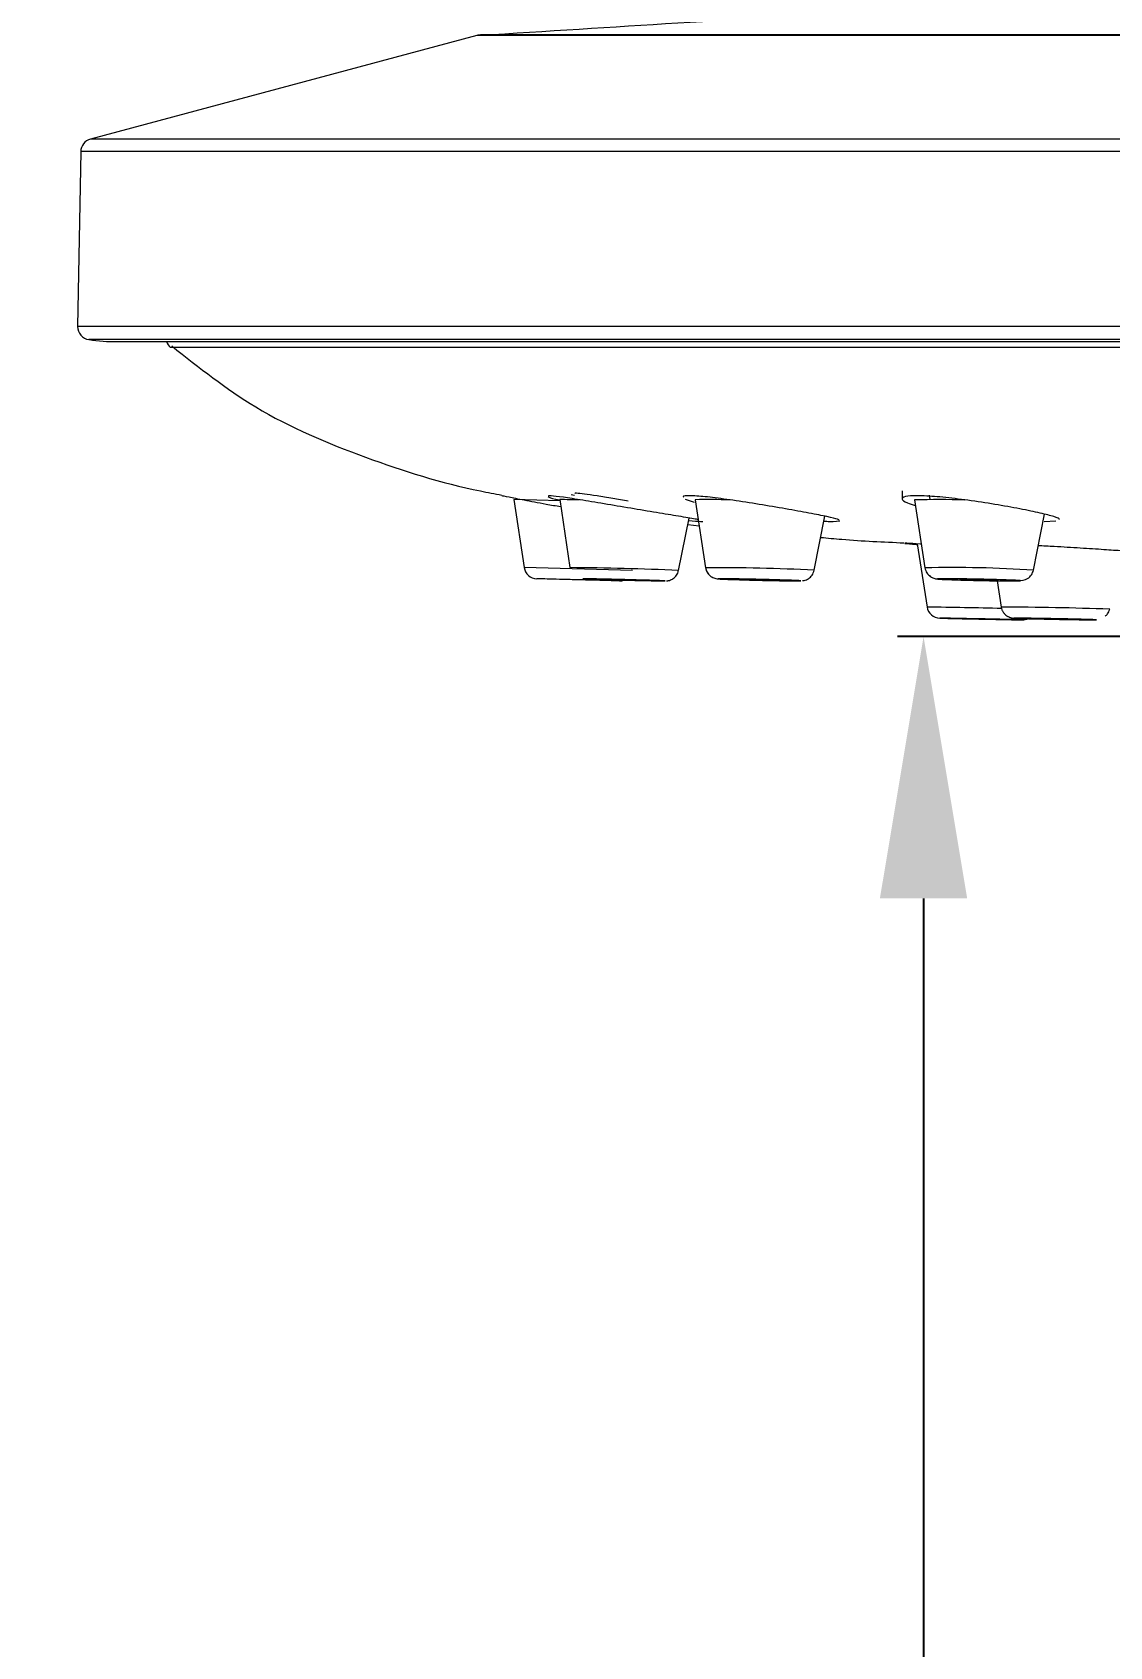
# Model space of a CAD drawing. Extents: x 1944 to 4044, y -46 to 2924.
# Drawn here: x 3174.6 to 3215.8, y 1855.8 to 1917.5 of the extents above; entities that cross this region are included whole.
import ezdxf

# ---------------------------------------------------------------- set-up
doc = ezdxf.new("R2010")
doc.units = 0
doc.header["$LTSCALE"] = 23.1
doc.layers.get('0').update_dxf_attribs({"linetype": 'CONTINUOUS'})
doc.layers.get('Defpoints').update_dxf_attribs({"linetype": 'CONTINUOUS'})
doc.styles.get("Standard").update_dxf_attribs({"font": 'txt.shx', "bigfont": 'whgtxt.shx'})
doc.dimstyles.get("Standard").update_dxf_attribs({"dimtxt": 2.5, "dimasz": 0.18, "dimexe": 0.18, "dimexo": 0.0625, "dimgap": 0.09, "dimtad": 0, "dimtih": 1, "dimtoh": 1, "dimdec": 4, "dimzin": 0, "dimdsep": 46, "dimtxsty": 'Standard', "dimcen": 0.09, "dimadec": 0, "dimazin": 0, "dimtp": 0.001, "dimtm": 0.001, "dimtfac": 1, "dimtdec": 4, "dimtofl": 0, "dimtmove": 0, "dimatfit": 0, "dimfxl": 0, "dimtolj": 1, "dimtzin": 0, "dimarcsym": 0})

# ---------------------------------------------------------------- blocks, each defined once
blk = doc.blocks.new('*D86')
at = {"color": 2, "lineweight": -2, "transparency": 16777216}
for p, q in [((3333.471, 2032.679), (3133.291, 2032.679)), ((3134.291, 2022.679), (3134.291, 162.304)), ((3336.566, 152.304), (3133.291, 152.304))]:
    blk.add_line(p, q, dxfattribs=at)
at = {"color": 2, "transparency": 16777216}
for points in [[(3132.624, 2022.679), (3135.958, 2022.679), (3134.291, 2032.679)], [(3132.624, 162.304), (3135.958, 162.304), (3134.291, 152.304)]]:
    blk.add_solid(points, dxfattribs=at)
at = {"layer": 'Defpoints', "color": 0, "transparency": 16777216}
for p in [(3333.771, 2032.679), (3134.291, 152.304), (3336.866, 152.304)]:
    blk.add_point(p, dxfattribs=at)
at = {"color": 2, "transparency": 16777216, "insert": (3120.541, 1092.491), "char_height": 17.5, "attachment_point": 5, "rotation": 90}
blk.add_mtext('\\A1;(2100~2400)', dxfattribs=at)
blk = doc.blocks.new('*D87')
at = {"color": 2, "lineweight": -2, "transparency": 16777216}
for p, q in [((3267.199, 1894.379), (3207.67, 1894.379)), ((3208.67, 1884.379), (3208.67, 162.304)), ((3336.566, 152.304), (3207.67, 152.304))]:
    blk.add_line(p, q, dxfattribs=at)
at = {"color": 2, "transparency": 16777216}
for points in [[(3207.003, 1884.379), (3210.337, 1884.379), (3208.67, 1894.379)], [(3207.003, 162.304), (3210.337, 162.304), (3208.67, 152.304)]]:
    blk.add_solid(points, dxfattribs=at)
at = {"layer": 'Defpoints', "color": 0, "transparency": 16777216}
for p in [(3267.499, 1894.379), (3208.67, 152.304), (3336.866, 152.304)]:
    blk.add_point(p, dxfattribs=at)
at = {"color": 2, "transparency": 16777216, "insert": (3194.92, 1023.341), "char_height": 17.5, "attachment_point": 5, "rotation": 90}
blk.add_mtext('\\A1;(1960~2260)', dxfattribs=at)
blk = doc.blocks.new('A$C1AB136E0')
at = {"color": 7, "linetype": 'Continuous', "lineweight": 15}
for p, q in [((15.238, 1503.245), (0.487, 1499.292)), ((0.117, 1498.818), (0, 1492.137)), ((1.512, 1491.558), (197.035, 1491.558)), ((16.661, 1485.525), (17.05, 1482.927)), ((18.418, 1485.479), (16.661, 1485.525)), ((18.411, 1485.523), (18.801, 1482.926)), ((18.974, 1485.677), (18.845, 1485.706)), ((23.202, 1485.542), (23.544, 1485.421)), ((23.585, 1485.519), (23.979, 1482.922)), ((31.484, 1485.856), (31.484, 1485.552)), ((31.956, 1485.512), (32.357, 1482.917)), ((32.513, 1485.695), (32.539, 1485.525)), ((22.945, 1482.82), (23.351, 1484.82)), ((28.123, 1482.823), (28.539, 1484.889)), ((36.502, 1482.829), (36.925, 1484.966)), ((23.302, 1484.579), (23.736, 1484.525)), ((28.854, 1484.688), (29.103, 1484.71)), ((36.911, 1484.688), (37.356, 1484.71)), ((32.062, 1483.834), (32.436, 1481.42)), ((17.556, 1482.5), (17.531, 1482.501)), ((19.4, 1482.5), (19.317, 1482.501)), ((22.325, 1482.419), (22.408, 1482.418)), ((24.735, 1482.5), (24.598, 1482.501)), ((27.348, 1482.419), (27.485, 1482.418)), ((33.327, 1482.5), (33.142, 1482.501)), ((35.11, 1482.424), (35.267, 1481.418)), ((35.514, 1482.419), (35.699, 1482.418)), ((32.983, 1480.997), (32.929, 1480.997)), ((35.938, 1480.997), (35.828, 1480.997)), ((36.017, 1480.932), (36.072, 1480.931)), ((38.724, 1480.932), (38.834, 1480.931))]:
    blk.add_line(p, q, dxfattribs=at)
at = {"color": 8, "linetype": 'Continuous', "lineweight": 15}
for p, q in [((98.676, 1503.245), (15.238, 1503.245)), ((98.677, 1503.277), (15.432, 1503.277)), ((198.059, 1499.292), (0.487, 1499.292)), ((198.43, 1498.818), (0.117, 1498.818)), ((198.546, 1492.137), (0, 1492.137)), ((98.795, 1491.634), (0.43, 1491.634)), ((195.004, 1491.333), (3.543, 1491.333)), ((21.194, 1482.818), (17.05, 1482.927))]:
    blk.add_line(p, q, dxfattribs=at)
at = {"color": 7, "linetype": 'Continuous', "lineweight": 15, "flags": 128}
for points in [[(20.113, 1482.479), (20.17, 1482.476), (20.332, 1482.47), (20.576, 1482.463), (20.863, 1482.456), (21.149, 1482.449), (21.393, 1482.443), (21.555, 1482.44), (21.612, 1482.441), (21.555, 1482.444), (21.393, 1482.449), (21.15, 1482.456), (20.863, 1482.464), (20.576, 1482.471), (20.333, 1482.476), (20.17, 1482.479), (20.113, 1482.479)], [(25.292, 1482.478), (25.349, 1482.473), (25.511, 1482.467), (25.754, 1482.459), (26.041, 1482.452), (26.328, 1482.445), (26.571, 1482.441), (26.734, 1482.44), (26.791, 1482.442), (26.734, 1482.446), (26.572, 1482.453), (26.328, 1482.46), (26.041, 1482.468), (25.755, 1482.474), (25.511, 1482.478), (25.349, 1482.479), (25.292, 1482.478)], [(33.671, 1482.476), (33.728, 1482.47), (33.89, 1482.463), (34.133, 1482.455), (34.42, 1482.448), (34.707, 1482.443), (34.951, 1482.44), (35.113, 1482.441), (35.17, 1482.444), (35.113, 1482.449), (34.951, 1482.457), (34.708, 1482.464), (34.421, 1482.471), (34.134, 1482.476), (33.891, 1482.479), (33.728, 1482.479), (33.671, 1482.476)], [(33.75, 1480.98), (33.807, 1480.978), (33.97, 1480.974), (34.213, 1480.969), (34.5, 1480.962), (34.787, 1480.957), (35.03, 1480.952), (35.193, 1480.949), (35.25, 1480.949), (35.193, 1480.95), (35.03, 1480.954), (34.787, 1480.96), (34.5, 1480.966), (34.213, 1480.972), (33.97, 1480.976), (33.807, 1480.979), (33.75, 1480.98)], [(36.581, 1480.979), (36.638, 1480.976), (36.801, 1480.971), (37.044, 1480.965), (37.331, 1480.959), (37.618, 1480.954), (37.861, 1480.95), (38.024, 1480.948), (38.081, 1480.949), (38.024, 1480.952), (37.861, 1480.957), (37.618, 1480.963), (37.331, 1480.969), (37.044, 1480.974), (36.801, 1480.978), (36.638, 1480.98), (36.581, 1480.979)]]:
    blk.add_lwpolyline(points, dxfattribs=at)
at = {"color": 7, "linetype": 'Continuous', "lineweight": 15}
for centre, radius, start, end in [((15.497, 1502.279), 1, 93.70389, 105), ((0.617, 1498.809), 0.5, 105, 179), ((0.5, 1492.129), 0.5, 179, 261.998), ((1.512, 1499.326), 7.768, 261.998, 270), ((3.864, 1491.716), 0.5, 198.43374, 230.04796), ((18.359, 1451.568), 33.955, 88.64981, 89.91245), ((24.087, 1458.885), 26.639, 88.22501, 91.07985), ((32.865, 1451.374), 34.15, 88.29488, 91.52645), ((17.544, 1483.001), 0.5, 188.5, 268.5), ((20.704, 1482.918), 0.5, 268.5, 288.60255), ((32.93, 1481.497), 0.5, 188.80665, 268.80665), ((36.091, 1481.431), 0.5, 268.80614, 293.99196)]:
    blk.add_arc(centre, radius, start, end, dxfattribs=at)
at = {"color": 8, "linetype": 'Continuous', "lineweight": 15}
for centre, radius, start, end in [((17.474, 1350.163), 132.77, 87.6382, 89.42733), ((24.482, 1417.258), 65.666, 86.8207, 90.43856), ((33.436, 1435.971), 46.958, 86.25636, 91.3164), ((27.826, 1169.523), 311.931, 88.62879, 89.15313), ((35.11, 1369.462), 111.957, 87.79784, 89.9196)]:
    blk.add_arc(centre, radius, start, end, dxfattribs=at)
at = {"color": 7, "linetype": 'Continuous', "lineweight": 15}
for points, knots in [([(77.483, 1505.802), (74.175, 1505.74), (64.97, 1505.568), (49.454, 1505.066), (32.213, 1504.311), (20.876, 1503.595), (15.845, 1503.277)], [0, 0, 0, 0, 0.160872, 0.447658, 0.754875, 1, 1, 1, 1]), ([(3.599, 1491.391), (4.636, 1490.569), (6.884, 1488.786), (10.963, 1487.085), (14.152, 1486.073), (15.923, 1485.75), (16.195, 1485.7)], [0, 0, 0, 0, 0.283039, 0.613439, 0.940687, 1, 1, 1, 1]), ([(18.453, 1485.243), (18.262, 1485.276), (17.737, 1485.366), (17.019, 1485.503), (16.427, 1485.622), (16.214, 1485.666), (16.199, 1485.67), (16.197, 1485.67)], [0, 0, 0, 0, 0.154947, 0.42549, 0.694175, 0.958252, 1, 1, 1, 1]), ([(17.962, 1485.637), (18.018, 1485.611), (18.092, 1485.577), (18.354, 1485.515), (18.415, 1485.5)], [0, 0, 0, 0, 0.768174, 1, 1, 1, 1]), ([(23.701, 1484.757), (23.678, 1484.762), (23.569, 1484.786), (23.062, 1484.871), (22.243, 1485.006), (21.248, 1485.17), (20.217, 1485.343), (19.264, 1485.503), (18.503, 1485.623), (18.143, 1485.666), (17.966, 1485.675), (17.973, 1485.66), (17.978, 1485.65)], [0, 0, 0, 0, 0.030521, 0.151137, 0.272669, 0.395406, 0.519293, 0.643651, 0.767154, 0.88854, 0.924745, 1, 1, 1, 1]), ([(21.028, 1485.47), (20.829, 1485.503), (20.409, 1485.572), (19.815, 1485.667), (19.326, 1485.739), (19.093, 1485.765), (18.977, 1485.77), (18.982, 1485.761), (18.985, 1485.755)], [0, 0, 0, 0, 0.188183, 0.396677, 0.60362, 0.807608, 0.869461, 1, 1, 1, 1]), ([(29.082, 1484.725), (29.076, 1484.739), (29.062, 1484.772), (28.652, 1484.87), (27.962, 1485.006), (27.048, 1485.17), (26.025, 1485.343), (25.005, 1485.503), (24.117, 1485.623), (23.609, 1485.667), (23.268, 1485.674), (23.089, 1485.664), (23.135, 1485.621), (23.145, 1485.613)], [0, 0, 0, 0, 0.079532, 0.185812, 0.292899, 0.401048, 0.51021, 0.619788, 0.728612, 0.835571, 0.867472, 0.972549, 1, 1, 1, 1]), ([(37.466, 1484.765), (37.472, 1484.767), (37.525, 1484.79), (37.305, 1484.872), (36.803, 1485.006), (36.003, 1485.17), (35.033, 1485.343), (33.994, 1485.503), (33.013, 1485.623), (32.391, 1485.667), (31.908, 1485.675), (31.559, 1485.648), (31.439, 1485.549), (31.581, 1485.425), (31.877, 1485.337), (31.988, 1485.304)], [0, 0, 0, 0, 0.011022, 0.101005, 0.191672, 0.283238, 0.375661, 0.468437, 0.560574, 0.651132, 0.678142, 0.767106, 0.856037, 0.945912, 1, 1, 1, 1]), ([(23.332, 1484.725), (23.51, 1484.71), (23.747, 1484.69), (23.849, 1484.689), (23.874, 1484.688)], [0, 0, 0, 0, 0.754383, 1, 1, 1, 1]), ([(28.501, 1484.702), (28.575, 1484.697), (28.722, 1484.688), (28.81, 1484.688), (28.854, 1484.688)], [0, 0, 0, 0, 0.501853, 1, 1, 1, 1]), ([(28.376, 1484.081), (28.645, 1484.056), (29.705, 1483.956), (30.768, 1483.908), (31.563, 1483.872)], [0, 0, 0, 0, 0.2532127, 1, 1, 1, 1]), ([(31.587, 1483.852), (31.646, 1483.846), (31.724, 1483.837), (32, 1483.817), (32.066, 1483.812)], [0, 0, 0, 0, 0.761193, 1, 1, 1, 1]), ([(32.216, 1483.826), (32.203, 1483.827), (31.943, 1483.842), (31.774, 1483.85), (31.587, 1483.858), (31.596, 1483.855), (31.602, 1483.854)], [0, 0, 0, 0, 0.026333, 0.530058, 0.687272, 1, 1, 1, 1]), ([(40.36, 1483.512), (40.353, 1483.516), (40.338, 1483.526), (39.921, 1483.561), (39.222, 1483.61), (38.308, 1483.669), (37.408, 1483.723), (36.874, 1483.753), (36.667, 1483.764)], [0, 0, 0, 0, 0.140333, 0.325584, 0.511038, 0.696761, 0.882722, 1, 1, 1, 1]), ([(19.317, 1482.501), (19.297, 1482.501), (19.257, 1482.499), (19.472, 1482.491), (19.859, 1482.479), (20.39, 1482.463), (20.97, 1482.448), (21.387, 1482.438), (21.548, 1482.434), (21.552, 1482.434)], [0, 0, 0, 0, 0.165883, 0.331767, 0.49765, 0.663534, 0.829417, 0.995301, 1, 1, 1, 1]), ([(22.243, 1482.42), (22.225, 1482.421), (22.138, 1482.422), (21.793, 1482.429), (21.327, 1482.439), (21.004, 1482.448), (20.876, 1482.451)], [0, 0, 0, 0, 0.089913, 0.433321, 0.776728, 1, 1, 1, 1]), ([(21.552, 1482.434), (21.628, 1482.433), (21.8, 1482.429), (22.02, 1482.424), (22.169, 1482.421), (22.221, 1482.421), (22.226, 1482.42)], [0, 0, 0, 0, 0.271879, 0.624352, 0.964012, 1, 1, 1, 1]), ([(22.481, 1482.42), (22.485, 1482.42), (22.492, 1482.42), (22.519, 1482.423), (22.555, 1482.429), (22.609, 1482.442), (22.702, 1482.478), (22.821, 1482.565), (22.914, 1482.688), (22.93, 1482.782), (22.935, 1482.814)], [0, 0, 0, 0, 0.047262, 0.107343, 0.152682, 0.221855, 0.354321, 0.588631, 0.85916, 1, 1, 1, 1]), ([(23.979, 1482.922), (23.986, 1482.888), (24.001, 1482.821), (24.047, 1482.729), (24.108, 1482.651), (24.181, 1482.589), (24.259, 1482.544), (24.375, 1482.503), (24.586, 1482.483), (24.829, 1482.477), (25.01, 1482.472)], [0, 0, 0, 0, 0.058177, 0.115605, 0.172176, 0.228938, 0.288295, 0.353738, 0.518726, 1, 1, 1, 1]), ([(23.985, 1482.921), (23.985, 1482.909), (23.986, 1482.834), (24.057, 1482.707), (24.161, 1482.595), (24.239, 1482.557), (24.261, 1482.546)], [0, 0, 0, 0, 0.073256, 0.459968, 0.847587, 1, 1, 1, 1]), ([(25.036, 1482.471), (25.032, 1482.471), (24.858, 1482.476), (24.634, 1482.485), (24.427, 1482.496), (24.48, 1482.499), (24.507, 1482.5)], [0, 0, 0, 0, 0.008683, 0.339122, 0.669561, 1, 1, 1, 1]), ([(25.01, 1482.472), (25.026, 1482.472), (25.148, 1482.466), (25.517, 1482.456), (26.032, 1482.443), (26.55, 1482.431), (26.93, 1482.424), (27.06, 1482.423), (27.084, 1482.423)], [0, 0, 0, 0, 0.035235, 0.270405, 0.4915, 0.712628, 0.94764, 1, 1, 1, 1]), ([(26.325, 1482.437), (26.252, 1482.438), (26.174, 1482.44), (26.093, 1482.442), (26.087, 1482.442)], [0, 0, 0, 0, 0.924709, 1, 1, 1, 1]), ([(27.485, 1482.418), (27.385, 1482.419), (27.186, 1482.42), (26.84, 1482.426), (26.627, 1482.43), (26.605, 1482.431)], [0, 0, 0, 0, 0.471864, 0.943728, 1, 1, 1, 1]), ([(27.68, 1482.43), (27.702, 1482.431), (27.745, 1482.434), (27.825, 1482.459), (27.905, 1482.5), (27.981, 1482.558), (28.046, 1482.634), (28.097, 1482.723), (28.115, 1482.79), (28.123, 1482.823)], [0, 0, 0, 0, 0.16039, 0.316416, 0.458128, 0.593321, 0.727443, 0.863007, 1, 1, 1, 1]), ([(32.357, 1482.917), (32.364, 1482.883), (32.379, 1482.818), (32.426, 1482.729), (32.486, 1482.651), (32.547, 1482.599), (32.594, 1482.566), (32.642, 1482.539), (32.736, 1482.5), (32.838, 1482.489), (32.905, 1482.483), (33.001, 1482.479), (33.013, 1482.479)], [0, 0, 0, 0, 0.083613, 0.163026, 0.235538, 0.301287, 0.333046, 0.365284, 0.436082, 0.637995, 0.958179, 1, 1, 1, 1]), ([(33.013, 1482.479), (33.097, 1482.475), (33.275, 1482.466), (33.702, 1482.453), (34.211, 1482.44), (34.729, 1482.429), (35.091, 1482.422), (35.222, 1482.422), (35.223, 1482.422)], [0, 0, 0, 0, 0.187943, 0.398092, 0.593973, 0.791502, 0.998732, 1, 1, 1, 1]), ([(33.013, 1482.479), (33.015, 1482.478), (33.074, 1482.474), (33.372, 1482.463), (33.867, 1482.448), (34.458, 1482.434), (35.047, 1482.423), (35.358, 1482.42), (35.514, 1482.419)], [0, 0, 0, 0, 0.009838, 0.20787, 0.405903, 0.603935, 0.801968, 1, 1, 1, 1]), ([(35.935, 1482.432), (36.051, 1482.441), (36.221, 1482.453), (36.436, 1482.635), (36.48, 1482.765), (36.502, 1482.829)], [0, 0, 0, 0, 0.517823, 0.763058, 1, 1, 1, 1]), ([(35.267, 1481.418), (35.275, 1481.384), (35.29, 1481.318), (35.34, 1481.227), (35.405, 1481.15), (35.469, 1481.096), (35.52, 1481.064), (35.555, 1481.044), (35.589, 1481.029), (35.633, 1481.012), (35.68, 1481.001), (35.751, 1480.993), (35.784, 1480.992), (35.868, 1480.99), (35.876, 1480.989)], [0, 0, 0, 0, 0.094706, 0.183724, 0.262974, 0.331164, 0.362236, 0.392581, 0.42377, 0.457564, 0.53929, 0.648945, 0.967282, 1, 1, 1, 1]), ([(39.239, 1481.076), (39.272, 1481.1), (39.358, 1481.163), (39.391, 1481.27), (39.412, 1481.336)], [0, 0, 0, 0, 0.387885, 1, 1, 1, 1]), ([(35.876, 1480.989), (35.952, 1480.987), (36.11, 1480.982), (36.524, 1480.971), (37.025, 1480.96), (37.556, 1480.949), (38.086, 1480.94), (38.351, 1480.937), (38.486, 1480.936)], [0, 0, 0, 0, 0.1591008, 0.3317867, 0.4922704, 0.6541399, 0.8230988, 1, 1, 1, 1]), ([(35.876, 1480.989), (35.881, 1480.989), (35.929, 1480.987), (36.214, 1480.979), (36.693, 1480.967), (37.28, 1480.955), (37.864, 1480.944), (38.391, 1480.935), (38.613, 1480.933), (38.724, 1480.932)], [0, 0, 0, 0, 0.019377, 0.182814, 0.346251, 0.509688, 0.673126, 0.836563, 1, 1, 1, 1])]:
    blk.add_open_spline(points, degree=3, knots=knots, dxfattribs=at)
for points in [[(20.691, 1482.418), (20.67, 1482.419), (20.628, 1482.42), (20.301, 1482.429), (19.828, 1482.441), (19.255, 1482.456), (18.661, 1482.471), (18.133, 1482.485), (17.722, 1482.496), (17.611, 1482.499), (17.556, 1482.5)], [(22.408, 1482.418), (22.428, 1482.419), (22.468, 1482.42), (22.254, 1482.429), (21.866, 1482.441), (21.338, 1482.456), (20.746, 1482.471), (20.173, 1482.485), (19.68, 1482.496), (19.493, 1482.499), (19.4, 1482.5)], [(24.598, 1482.501), (24.538, 1482.501), (24.418, 1482.499), (24.51, 1482.491), (24.796, 1482.479), (25.255, 1482.463), (25.82, 1482.448), (26.412, 1482.434), (26.967, 1482.423), (27.221, 1482.42), (27.348, 1482.419)], [(27.485, 1482.418), (27.545, 1482.419), (27.665, 1482.42), (27.572, 1482.429), (27.286, 1482.441), (26.828, 1482.456), (26.262, 1482.471), (25.67, 1482.485), (25.116, 1482.496), (24.862, 1482.499), (24.735, 1482.5)], [(35.699, 1482.418), (35.796, 1482.419), (35.992, 1482.42), (36.025, 1482.429), (35.853, 1482.441), (35.483, 1482.456), (34.97, 1482.471), (34.385, 1482.485), (33.793, 1482.496), (33.483, 1482.499), (33.327, 1482.5)], [(32.929, 1480.997), (32.929, 1480.997), (32.93, 1480.996), (33.202, 1480.989), (33.635, 1480.979), (34.189, 1480.967), (34.785, 1480.955), (35.339, 1480.944), (35.793, 1480.935), (35.943, 1480.933), (36.017, 1480.932)], [(36.072, 1480.931), (36.071, 1480.931), (36.07, 1480.932), (35.798, 1480.939), (35.365, 1480.949), (34.811, 1480.961), (34.215, 1480.974), (33.662, 1480.985), (33.207, 1480.993), (33.057, 1480.996), (32.983, 1480.997)], [(38.834, 1480.931), (38.874, 1480.931), (38.954, 1480.932), (38.8, 1480.939), (38.461, 1480.949), (37.965, 1480.961), (37.383, 1480.974), (36.798, 1480.985), (36.271, 1480.993), (36.049, 1480.996), (35.938, 1480.997)]]:
    blk.add_open_spline(points, degree=3, dxfattribs=at)
at = {"color": 8, "linetype": 'Continuous', "lineweight": 15}
for points, knots in [([(21.552, 1482.434), (21.717, 1482.431), (22.052, 1482.423), (22.233, 1482.42), (22.325, 1482.419)], [0, 0, 0, 0, 0.492816, 1, 1, 1, 1]), ([(33.142, 1482.501), (33.046, 1482.501), (32.852, 1482.499), (32.807, 1482.491), (32.945, 1482.483), (33.013, 1482.479)], [0, 0, 0, 0, 0.338946, 0.677892, 1, 1, 1, 1]), ([(35.828, 1480.997), (35.784, 1480.997), (35.702, 1480.996), (35.82, 1480.991), (35.876, 1480.989)], [0, 0, 0, 0, 0.531507, 1, 1, 1, 1])]:
    blk.add_open_spline(points, degree=3, knots=knots, dxfattribs=at)

msp = doc.modelspace()

# ---------------------------------------------------------------- block references
at = {"lineweight": 15}
msp.add_blockref('A$C1AB136E0', (3176.367, 414.088), dxfattribs=at)

# ---------------------------------------------------------------- dimensions: what is measured, and where the dimension line sits
for base, p1, text, picture, middle in [((3134.291, 152.304), (3333.771, 2032.679), '(2100~2400)', '*D86', (3120.541, 1092.491)), ((3208.67, 152.304), (3267.499, 1894.379), '(1960~2260)', '*D87', (3194.92, 1023.341))]:
    dim = msp.add_linear_dim(base=base, p1=p1, p2=(3336.866, 152.304), angle=90, text=text, dimstyle='Standard', override={"dimtxt": 17.5, "dimasz": 10, "dimexe": 1, "dimexo": 0.3, "dimgap": 5, "dimtad": 1, "dimtih": 0, "dimtoh": 0, "dimdec": 1, "dimzin": 8, "dimcen": 0, "dimclrd": 2, "dimclre": 2, "dimclrt": 2, "dimazin": 2, "dimtp": 0.1, "dimtm": 0, "dimtfac": 0.5, "dimtdec": 1, "dimatfit": 3, "dimfxl": 2.5, "dimarcsym": 1})
    dim.commit()
    dim.dimension.update_dxf_attribs({"geometry": picture, "text_midpoint": middle})

doc.saveas('drawing.dxf')
